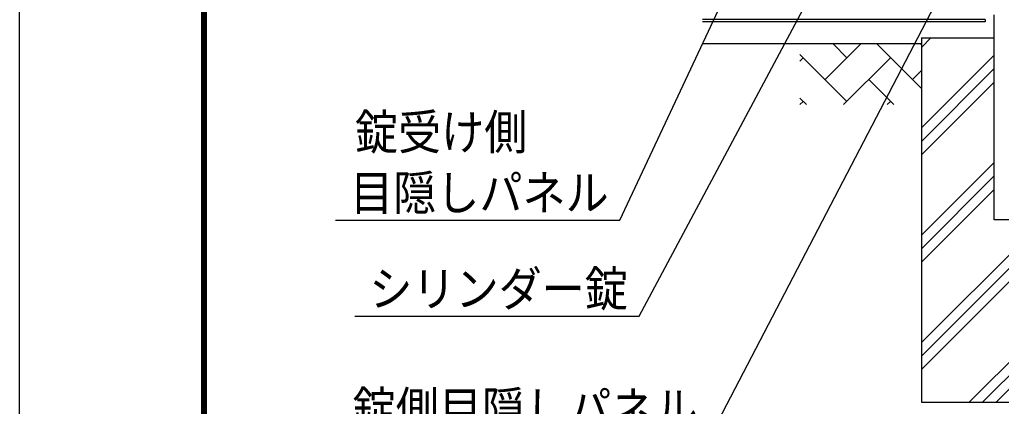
# Model space of a CAD drawing. Units: millimetres, scale not verified. Extents: x -4455 to 4455, y -3150 to 3150.
# Drawn here: x -4455 to -2840, y -1721 to -1084 of the extents above; entities that cross this region are included whole.
import ezdxf
from ezdxf.enums import TextEntityAlignment as Align

# ---------------------------------------------------------------- set-up
doc = ezdxf.new("R2010")
doc.units = ezdxf.units.MM
doc.header["$LTSCALE"] = 20
doc.linetypes.add('USER2', pattern=[0.375, 0.25, -0.125])
for name, color, linetype, lineweight in [('0-0_外形線', 7, 'Continuous', 25), ('0-1_寸法線', 4, 'Continuous', 25), ('0-2_0', 3, 'USER2', 25), ('0-9_ハッチング', 4, 'Continuous', 25), ('1-3_NER', 30, 'Continuous', 25)]:
    doc.layers.add(name, color=color, linetype=linetype, lineweight=lineweight)
doc.styles.add('ＭＳ ゴシック', font='')
doc.styles.get('ＭＳ ゴシック').set_extended_font_data('MS Gothic')

msp = doc.modelspace()

# ---------------------------------------------------------------- linework, layer by layer
at = {"layer": '0-0_外形線'}
for p, q in [((-2851.57, -1413.63), (-2851.57, -1075.98)), ((-2971.32, -1113.63), (-2971.32, -1713.63)), ((-2971.32, -1113.63), (-2851.57, -1113.63)), ((-2971.32, -1123.63), (-3331.32, -1123.63)), ((-2791.07, -1413.63), (-2851.57, -1413.63)), ((-2971.32, -1713.63), (-2671.32, -1713.63))]:
    msp.add_line(p, q, dxfattribs=at)
at = {"layer": '0-1_寸法線'}
for points in [[(-3903.52, -1572.01), (-3435.66, -1572.01), (-2708.24, -208.73)], [(-3944.46, -1769.98), (-3319.12, -1769.98), (-2546.32, -284.96)], [(-3935.17, -1413.92), (-3467.32, -1413.92), (-2938.92, -284.97)]]:
    msp.add_lwpolyline(points, dxfattribs=at)
at = {"layer": '0-2_0', "linetype": 'Continuous'}
msp.add_lwpolyline([(-4455.1, 3149.94), (4454.9, 3149.94), (4454.9, -3150.06), (-4455.1, -3150.06)], close=True, dxfattribs=at)
at = {"layer": '0-2_0', "color": 7, "linetype": 'Continuous'}
for points in [[(-4155.1, 2962.44), (4154.9, 2962.44), (4154.9, -2962.56), (-4155.1, -2962.56)], [(-4153.22, 2960.57), (4153.03, 2960.57), (4153.03, -2960.68), (-4153.22, -2960.68)], [(-4151.35, 2958.69), (4151.15, 2958.69), (4151.15, -2958.81), (-4151.35, -2958.81)], [(-4149.47, 2956.82), (4149.28, 2956.82), (4149.28, -2956.93), (-4149.47, -2956.93)], [(-4147.6, 2954.94), (4147.4, 2954.94), (4147.4, -2955.06), (-4147.6, -2955.06)]]:
    msp.add_lwpolyline(points, close=True, dxfattribs=at)
at = {"layer": '0-9_ハッチング'}
for p, q in [((-2971.32, -1129.43), (-2955.51, -1113.63)), ((-3129.83, -1182.37), (-3071.09, -1123.63)), ((-3093.91, -1146.45), (-3116.74, -1123.63)), ((-2971.32, -1197.2), (-3044.89, -1123.63)), ((-2971.32, -1125.36), (-2973.05, -1123.63)), ((-3093.91, -1218.29), (-3171.32, -1140.89)), ((-3171.32, -1152.02), (-3165.75, -1146.45)), ((-3099.24, -1223.63), (-3022.07, -1146.45)), ((-2971.32, -1262.01), (-2851.57, -1142.26)), ((-2986.15, -1182.37), (-2971.32, -1167.54)), ((-2971.32, -1284.11), (-2851.57, -1164.36)), ((-3016.74, -1223.63), (-3057.99, -1182.37)), ((-2971.32, -1306.21), (-2851.57, -1186.46)), ((-3160.42, -1223.63), (-3171.32, -1212.73)), ((-3171.09, -1223.63), (-3165.75, -1218.29)), ((-3027.4, -1223.63), (-3022.07, -1218.29)), ((-2971.32, -1615.57), (-2671.32, -1315.57)), ((-2971.32, -1438.79), (-2851.57, -1319.04)), ((-2971.32, -1637.66), (-2671.32, -1337.66)), ((-2971.32, -1460.89), (-2851.57, -1341.14)), ((-2971.32, -1659.76), (-2671.32, -1359.76)), ((-2971.32, -1482.98), (-2851.57, -1363.23)), ((-2892.6, -1713.63), (-2671.32, -1492.34)), ((-2870.5, -1713.63), (-2671.32, -1514.44)), ((-2848.41, -1713.63), (-2671.32, -1536.54))]:
    msp.add_line(p, q, dxfattribs=at)
at = {"layer": '1-3_NER'}
for p, q in [((-2866.32, -1083.63), (-3331.32, -1083.63)), ((-2866.32, -1083.63), (-3331.32, -1083.63)), ((-2866.32, -1087.23), (-3331.32, -1087.23)), ((-2866.32, -1083.63), (-2866.32, -1087.23))]:
    msp.add_line(p, q, dxfattribs=at)

# ---------------------------------------------------------------- texts
at = {"layer": '0-1_寸法線', "color": 2, "style": 'ＭＳ ゴシック', "width": 0.9}
for s, p in [('錠受け側', (-3903.32, -1315.03)), ('目隠しパネル', (-3911.32, -1415.03)), ('シリンダー錠', (-3879.66, -1573.11)), ('錠側目隠しパネル', (-3907.12, -1771.09))]:
    msp.add_text(s, height=57.77, dxfattribs=at).set_placement(p, align=Align.BOTTOM_LEFT)

doc.saveas('drawing.dxf')
